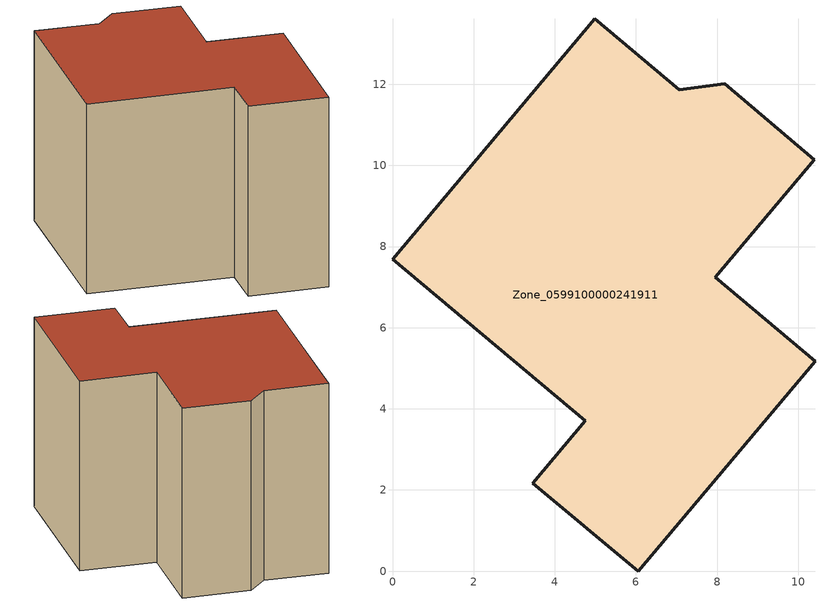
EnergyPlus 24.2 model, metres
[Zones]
Zone_0599100000241911
 floor ground (C_G): 10.41,5.17 6.05,0 3.46,2.17 4.75,3.71 0,7.69 4.98,13.61 7.07,11.86 8.19,12.01 10.39,10.14 7.95,7.24 z0
 wall outside (C_F): 6.05,0 10.41,5.17 7.95,7.24 10.39,10.14 8.19,12.01 7.07,11.86 4.98,13.61 0,7.69 4.75,3.71 3.46,2.17 6.05,0 z0:8.34
 roof outside (C_R): 8.19,12.01 7.07,11.86 4.98,13.61 0,7.69 4.75,3.71 3.46,2.17 6.05,0 10.41,5.17 7.95,7.24 10.39,10.14 z8.34
[BUILDING]
Pand.0599100000241911: North Axis=0; Terrain=City; Loads Convergence Tolerance Value=0.04; Temperature Convergence Tolerance Value=0.4; Solar Distribution=FullExterior; Maximum Number of Warmup Days=25; Minimum Number of Warmup Days=1
[Site:Location]
Rotterdam.The.Hague.AP_ZH_NLD Design_Conditions: Latitude=51.96; Longitude=4.45; Time Zone=1; Elevation=-4.5
[SITE:GROUNDTEMPERATURE:BUILDINGSURFACE]
18, 18, 18, 18, 18, 18, 18, 18, 18, 18, 18, 18
[MATERIAL] Thermal Absorptance=0.9; Solar Absorptance=0.7; Visible Absorptance=0.7
Name | Roughness | Thickness | Conductivity | Density | Specific Heat
G.TC.1946-1964 | MediumSmooth | 0.15 | 1 | 540 | 1210
F.TC.1946-1964 | Rough | 0.3 | 0.857143 | 1920 | 840
R.TC.1946-1964 | MediumRough | 0.2 | 0.235294 | 1500 | 1000
[CONSTRUCTION]
C_G: G.TC.1946-1964
C_F: F.TC.1946-1964
C_R: R.TC.1946-1964
[ZONE]
Zone_0599100000241911: Type=1; Multiplier=1; Ceiling Height=Autocalculate; Volume=Autocalculate; Floor Area=autocalculate; Part of Total Floor Area=Yes
[ZONEINFILTRATION:DESIGNFLOWRATE]
Infil_Zone_0599100000241911: Zone or ZoneList or Space or SpaceList=Zone_0599100000241911; Schedule=AlwaysOn; Design Flow Rate Calculation Method=Flow/Area; Flow Rate per Floor Area=0.003; Constant Term Coefficient=1; Temperature Term Coefficient=0; Velocity Term Coefficient=0; Velocity Squared Term Coefficient=0
[HVACTEMPLATE:ZONE:IDEALLOADSAIRSYSTEM]
Zone_0599100000241911: Maximum Heating Supply Air Temperature=50; Minimum Cooling Supply Air Temperature=13; Maximum Heating Supply Air Humidity Ratio=0.0156; Minimum Cooling Supply Air Humidity Ratio=0.0077; Heating Limit=NoLimit; Cooling Limit=NoLimit; Dehumidification Control Type=ConstantSensibleHeatRatio; Cooling Sensible Heat Ratio=0.7; Dehumidification Setpoint=60; Humidification Control Type=None; Humidification Setpoint=30; Outdoor Air Method=None; Outdoor Air Flow Rate per Person=0.00944; Outdoor Air Flow Rate per Zone Floor Area=0; Outdoor Air Flow Rate per Zone=0; Demand Controlled Ventilation Type=None; Outdoor Air Economizer Type=NoEconomizer; Heat Recovery Type=None; Sensible Heat Recovery Effectiveness=0.7; Latent Heat Recovery Effectiveness=0.65
[ZONECONTROL:THERMOSTAT]
ThermostatControl_Zone_0599100000241911: Zone or ZoneList=Zone_0599100000241911; Control Type Schedule=DualSetpointControlType; Control 1=Thermostat_Zone_0599100000241911; Temperature Difference Between Cutout And Setpoint=0
[THERMOSTATSETPOINT:DUALSETPOINT]
Thermostat_Zone_0599100000241911: Heating Setpoint Temperature Schedule=HeatingSetpoint_Zone_0599100000241911; Cooling Setpoint Temperature Schedule=CoolingSetpoint_Zone_0599100000241911
[SCHEDULE:COMPACT]
HeatingSetpoint_Zone_0599100000241911: Through: 12/31, For: AllDays, Until: 24:00, 21
CoolingSetpoint_Zone_0599100000241911: Through: 12/31, For: AllDays, Until: 24:00, 24
DualSetpointControlType: Through: 12/31, For: AllDays, Until: 24:00, 4
AlwaysOn: Through: 12/31, For: AllDays, Until: 24:00, 1
